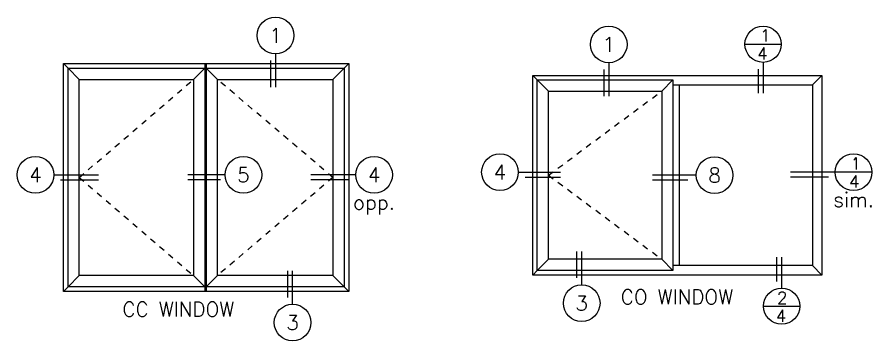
# Model space of a CAD drawing. Extents: x -7.4 to 79.9, y -10.6 to 40.1.
# Drawn here: x 6.82 to 21.37, y -8.06 to -2.56 of the extents above; entities that cross this region are included whole.
import ezdxf
from ezdxf.enums import TextEntityAlignment as Align

# ---------------------------------------------------------------- set-up
doc = ezdxf.new("R2010")
doc.units = 0
doc.header["$LTSCALE"] = 0.25
doc.header["$MEASUREMENT"] = 0
doc.linetypes.add('HIDDEN', pattern=[0.375, 0.25, -0.125])
for name, color, linetype in [('ELEV_FRAME', 1, 'CONTINUOUS'), ('ELEV_VENT', 5, 'CONTINUOUS'), ('ELEVATION', 7, 'CONTINUOUS'), ('FRAME', 1, 'CONTINUOUS'), ('MISC', 7, 'CONTINUOUS'), ('TEXT', 7, 'CONTINUOUS')]:
    doc.layers.add(name, color=color, linetype=linetype)
doc.styles.get("Standard").update_dxf_attribs({"font": 'simplex.shx'})

msp = doc.modelspace()

# ---------------------------------------------------------------- linework, layer by layer
at = {"layer": 'ELEV_FRAME'}
for p, q in [((7.615, -3.348), (7.692, -3.425)), ((10.017, -3.348), (10.017, -7.223)), ((10.041, -3.348), (10.041, -7.223)), ((12.39, -3.425), (12.467, -3.348)), ((15.676, -3.625), (15.599, -3.548)), ((15.599, -6.944), (15.599, -3.548)), ((15.599, -3.548), (20.52, -3.548)), ((20.359, -3.709), (20.52, -3.548)), ((20.52, -3.548), (20.52, -6.944)), ((17.984, -3.709), (20.359, -3.709)), ((20.359, -3.709), (20.359, -6.783)), ((20.359, -6.783), (17.984, -6.783)), ((20.52, -6.944), (20.359, -6.783)), ((15.599, -6.944), (15.676, -6.867)), ((20.52, -6.944), (15.599, -6.944)), ((7.615, -7.223), (7.692, -7.145)), ((12.467, -7.223), (12.39, -7.145))]:
    msp.add_line(p, q, dxfattribs=at)
msp.add_lwpolyline([(7.615, -7.223), (7.615, -3.348), (12.467, -3.348), (12.467, -7.223)], close=True, dxfattribs=at)
at = {"layer": 'ELEV_VENT'}
for p, q in [((7.883, -3.616), (7.692, -3.425)), ((9.827, -3.616), (10.017, -3.425)), ((10.232, -3.616), (10.041, -3.425)), ((12.199, -3.616), (12.39, -3.425)), ((15.867, -3.816), (15.676, -3.625)), ((17.793, -3.816), (17.984, -3.625)), ((15.867, -6.676), (15.676, -6.867)), ((17.793, -6.676), (17.984, -6.867)), ((7.883, -6.954), (7.692, -7.145)), ((9.827, -6.954), (10.017, -7.145)), ((10.232, -6.954), (10.041, -7.145)), ((12.199, -6.954), (12.39, -7.145))]:
    msp.add_line(p, q, dxfattribs=at)
for points in [[(7.692, -7.145), (7.692, -3.425), (10.017, -3.425), (10.017, -7.145)], [(10.041, -7.145), (10.041, -3.425), (12.39, -3.425), (12.39, -7.145)], [(7.883, -6.954), (7.883, -3.616), (9.827, -3.616), (9.827, -6.954)], [(10.232, -6.954), (10.232, -3.616), (12.199, -3.616), (12.199, -6.954)], [(17.984, -6.867), (15.676, -6.867), (15.676, -3.625), (17.984, -3.625)], [(17.793, -6.676), (15.867, -6.676), (15.867, -3.816), (17.793, -3.816)]]:
    msp.add_lwpolyline(points, close=True, dxfattribs=at)
at = {"layer": 'ELEVATION'}
for p, q in [((19.217, -3.019), (19.817, -3.019)), ((19.517, -3.327), (19.517, -3.853)), ((19.434, -3.441), (19.434, -3.853)), ((21.357, -5.195), (20.757, -5.195)), ((19.751, -7.051), (19.751, -6.639)), ((19.834, -7.165), (19.834, -6.639)), ((20.134, -7.48), (19.533, -7.48))]:
    msp.add_line(p, q, dxfattribs=at)
for centre in [(19.517, -3.019), (19.834, -7.473)]:
    msp.add_circle(centre, 0.308, dxfattribs=at)
at = {"layer": 'FRAME'}
msp.add_line((18.091, -3.709), (18.091, -6.783), dxfattribs=at)
at = {"layer": 'MISC', "linetype": 'HIDDEN'}
for p, q in [((7.883, -5.285), (9.827, -3.616)), ((12.199, -5.285), (10.232, -3.616)), ((15.867, -5.246), (17.793, -3.816)), ((7.883, -5.285), (9.827, -6.954)), ((12.199, -5.285), (10.232, -6.954)), ((15.867, -5.246), (17.793, -6.676))]:
    msp.add_line(p, q, dxfattribs=at)
at = {"layer": 'TEXT'}
for p, q in [((11.222, -3.182), (11.222, -3.75)), ((11.138, -3.297), (11.138, -3.75)), ((16.892, -3.334), (16.892, -3.902)), ((16.808, -3.45), (16.808, -3.902)), ((15.353, -5.195), (16.069, -5.195)), ((20.745, -5.196), (19.982, -5.196)), ((7.449, -5.24), (8.212, -5.24)), ((7.564, -5.324), (8.212, -5.324)), ((10.364, -5.24), (9.732, -5.24)), ((10.285, -5.324), (9.732, -5.324)), ((12.587, -5.24), (11.824, -5.24)), ((12.471, -5.324), (11.824, -5.324)), ((15.468, -5.279), (16.069, -5.279)), ((18.381, -5.246), (17.638, -5.246)), ((18.239, -5.33), (17.638, -5.33)), ((20.63, -5.28), (19.982, -5.28)), ((16.347, -6.994), (16.347, -6.542)), ((16.431, -7.11), (16.431, -6.542)), ((11.429, -7.324), (11.429, -6.872)), ((11.513, -7.44), (11.513, -6.872))]:
    msp.add_line(p, q, dxfattribs=at)
for centre in [(11.222, -2.87), (16.892, -3.022), (7.137, -5.24), (10.676, -5.24), (12.899, -5.24), (15.041, -5.195), (18.693, -5.246), (21.057, -5.195), (16.431, -7.422), (11.513, -7.752)]:
    msp.add_circle(centre, 0.312, dxfattribs=at)

# ---------------------------------------------------------------- texts
at = {"layer": 'ELEVATION'}
for s, p in [('1', (19.466, -2.974)), ('1', (21.006, -5.15)), ('2', (19.754, -7.435))]:
    msp.add_text(s, height=0.206, dxfattribs=at).set_placement(p)
for p in [(19.506, -3.177), (21.068, -5.352), (19.823, -7.638)]:
    msp.add_text('4', height=0.206, dxfattribs=at).set_placement(p, align=Align.MIDDLE_CENTER)
at = {"layer": 'TEXT'}
for s, p in [('1', (11.222, -2.87)), ('1', (16.892, -3.022)), ('4', (15.041, -5.195)), ('4', (7.137, -5.24)), ('5', (10.676, -5.24)), ('4', (12.899, -5.24)), ('8', (18.693, -5.246)), ('3', (16.431, -7.422)), ('3', (11.513, -7.752))]:
    msp.add_text(s, height=0.248, dxfattribs=at).set_placement(p, align=Align.MIDDLE_CENTER)
for s, p in [('opp.', (12.898, -5.832)), ('sim.', (21.058, -5.787)), ('CO WINDOW', (18.052, -7.44)), ('CC WINDOW', (9.568, -7.65))]:
    msp.add_text(s, height=0.248, dxfattribs=at).set_placement(p, align=Align.CENTER)

doc.saveas('drawing.dxf')
